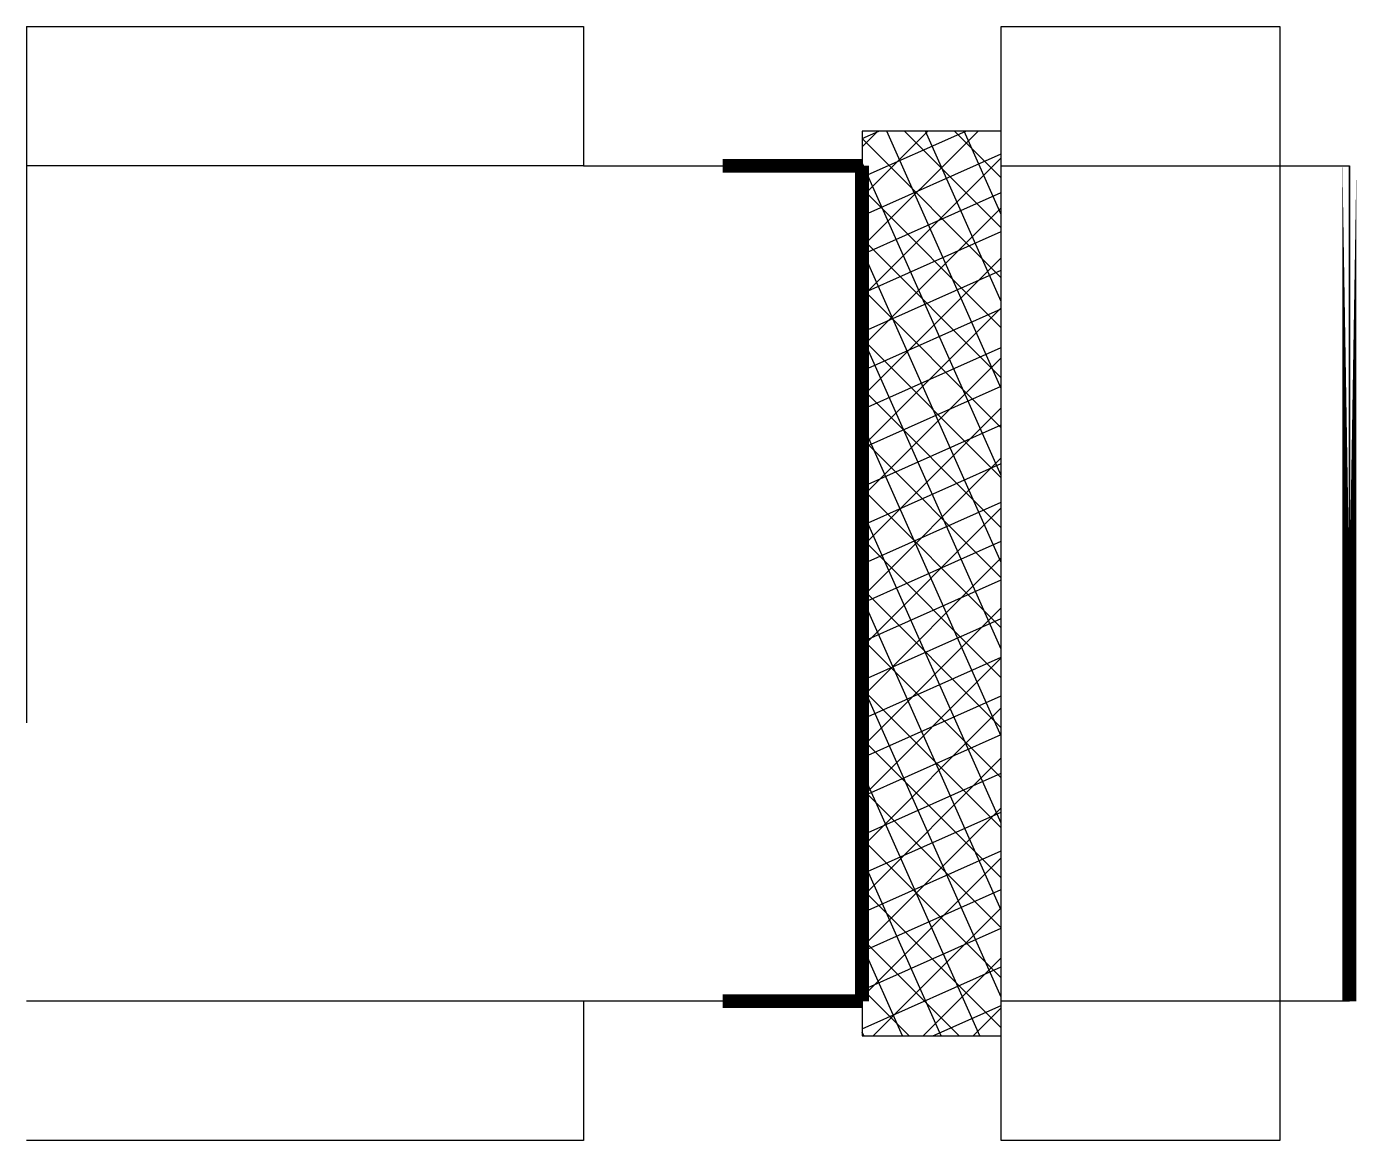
# Model space of a CAD drawing. Header units: millimetres. Extents: x 1104 to 1146.9, y 915.7 to 1004.7.
# Drawn here: x 1137.4 to 1146.95, y 985.66 to 993.66 of the extents above; entities outside this region: 3.
import ezdxf

# ---------------------------------------------------------------- set-up
doc = ezdxf.new("R2010")
doc.units = ezdxf.units.MM
doc.layers.get('0').update_dxf_attribs({"true_color": 0xc2ced6})
doc.layers.add('SIZELINE', color=7, linetype='Continuous', lineweight=50)

msp = doc.modelspace()

# ---------------------------------------------------------------- hatches: boundary and pattern name
at = {"layer": 'SIZELINE', "lineweight": 25}
h = msp.add_hatch(dxfattribs=at)
h.set_pattern_fill('ANSI37', scale=0.08)
h.set_pattern_definition([(45, (788.888, 700.43174), (-0.17960512, 0.17960512), []), (135, (788.888, 700.43174), (-0.17960512, -0.17960512), [])])
h.paths.add_polyline_path([(1144.3987, 992.9132), (1143.3987, 992.9132), (1143.3987, 992.6632), (1143.3987, 986.6632), (1143.3987, 986.4132), (1144.3987, 986.4132)])
at = {"layer": 'SIZELINE', "lineweight": 25, "transparency": 33554687}
h = msp.add_hatch(dxfattribs=at)
h.set_pattern_fill('ANSI37', scale=0.08, angle=69)
h.paths.add_polyline_path([(1144.3987, 992.9132), (1143.3987, 992.9132), (1143.3987, 992.6632), (1143.3987, 986.6632), (1143.3987, 986.4132), (1144.3987, 986.4132)])

# ---------------------------------------------------------------- linework, layer by layer
for p, q in [((1143.3987, 986.6632), (1143.3987, 986.6632, 5)), ((1135.7737, 925.6632), (1104.0237, 925.6632)), ((1104.0237, 925.6632), (1104.0237, 915.6632)), ((1135.7737, 925.6632), (1135.7737, 915.6632))]:
    msp.add_line(p, q)
at = {"layer": 'SIZELINE', "color": 7, "lineweight": 25}
for p, q in [((1137.3987, 993.6632), (1141.3987, 993.6632)), ((1141.3987, 993.6632), (1141.3987, 992.6632)), ((1144.3987, 993.6632), (1146.3987, 993.6632)), ((1144.3987, 992.6632), (1144.3987, 993.6632)), ((1146.3987, 993.6632), (1146.3987, 992.6632)), ((1144.3987, 992.9132), (1143.3987, 992.9132)), ((1143.3987, 992.9132), (1143.3987, 992.6632)), ((1144.3987, 986.4132), (1144.3987, 992.9132)), ((1141.3987, 992.6632), (1137.3987, 992.6632)), ((1141.3987, 992.6632), (1143.3987, 992.6632)), ((1144.3987, 992.6632), (1146.3987, 992.6632)), ((1146.3987, 992.6632), (1146.8987, 992.6632)), ((1146.3987, 992.6632), (1146.3987, 986.6632)), ((1143.3987, 986.6632), (1137.3987, 986.6632)), ((1141.3987, 986.6632), (1141.3987, 985.6632)), ((1143.3987, 986.6632), (1143.3987, 986.4132)), ((1146.3987, 986.6632), (1144.3987, 986.6632)), ((1146.3987, 986.6632), (1146.3987, 985.6632)), ((1146.8987, 986.6632), (1146.3987, 986.6632)), ((1143.3987, 986.4132), (1144.3987, 986.4132)), ((1144.3987, 985.6632), (1144.3987, 986.4132)), ((1146.3987, 985.6632), (1144.3987, 985.6632))]:
    msp.add_line(p, q, dxfattribs=at)
at = {"layer": 'SIZELINE', "lineweight": 25}
for p, q in [((1137.3987, 993.6632), (1137.3987, 988.6632)), ((1141.3987, 985.6632), (1137.3987, 985.6632))]:
    msp.add_line(p, q, dxfattribs=at)
at = {"layer": 'SIZELINE', "color": 7, "lineweight": 25, "const_width": 0.1}
for points in [[(1143.3987, 992.6632), (1142.3987, 992.6632)], [(1143.3987, 992.6632), (1143.3987, 986.6632)], [(1143.3987, 986.6632), (1142.3987, 986.6632)]]:
    msp.add_lwpolyline(points, dxfattribs=at)
msp.add_lwpolyline([(1146.8987, 992.6632), (1146.8987, 986.6632)], close=True, dxfattribs=at)
at = {"layer": 'SIZELINE', "color": 7, "lineweight": 25}
for points in [[(1146.8987, 992.6632), (1146.8987, 992.6632), (1146.8987, 986.6632), (1146.8987, 986.6632)], [(1146.8987, 986.6632), (1146.8987, 986.6632), (1146.8987, 992.6632), (1146.8987, 992.6632)]]:
    msp.add_lwpolyline(points, close=True, dxfattribs=at)

doc.saveas('drawing.dxf')
